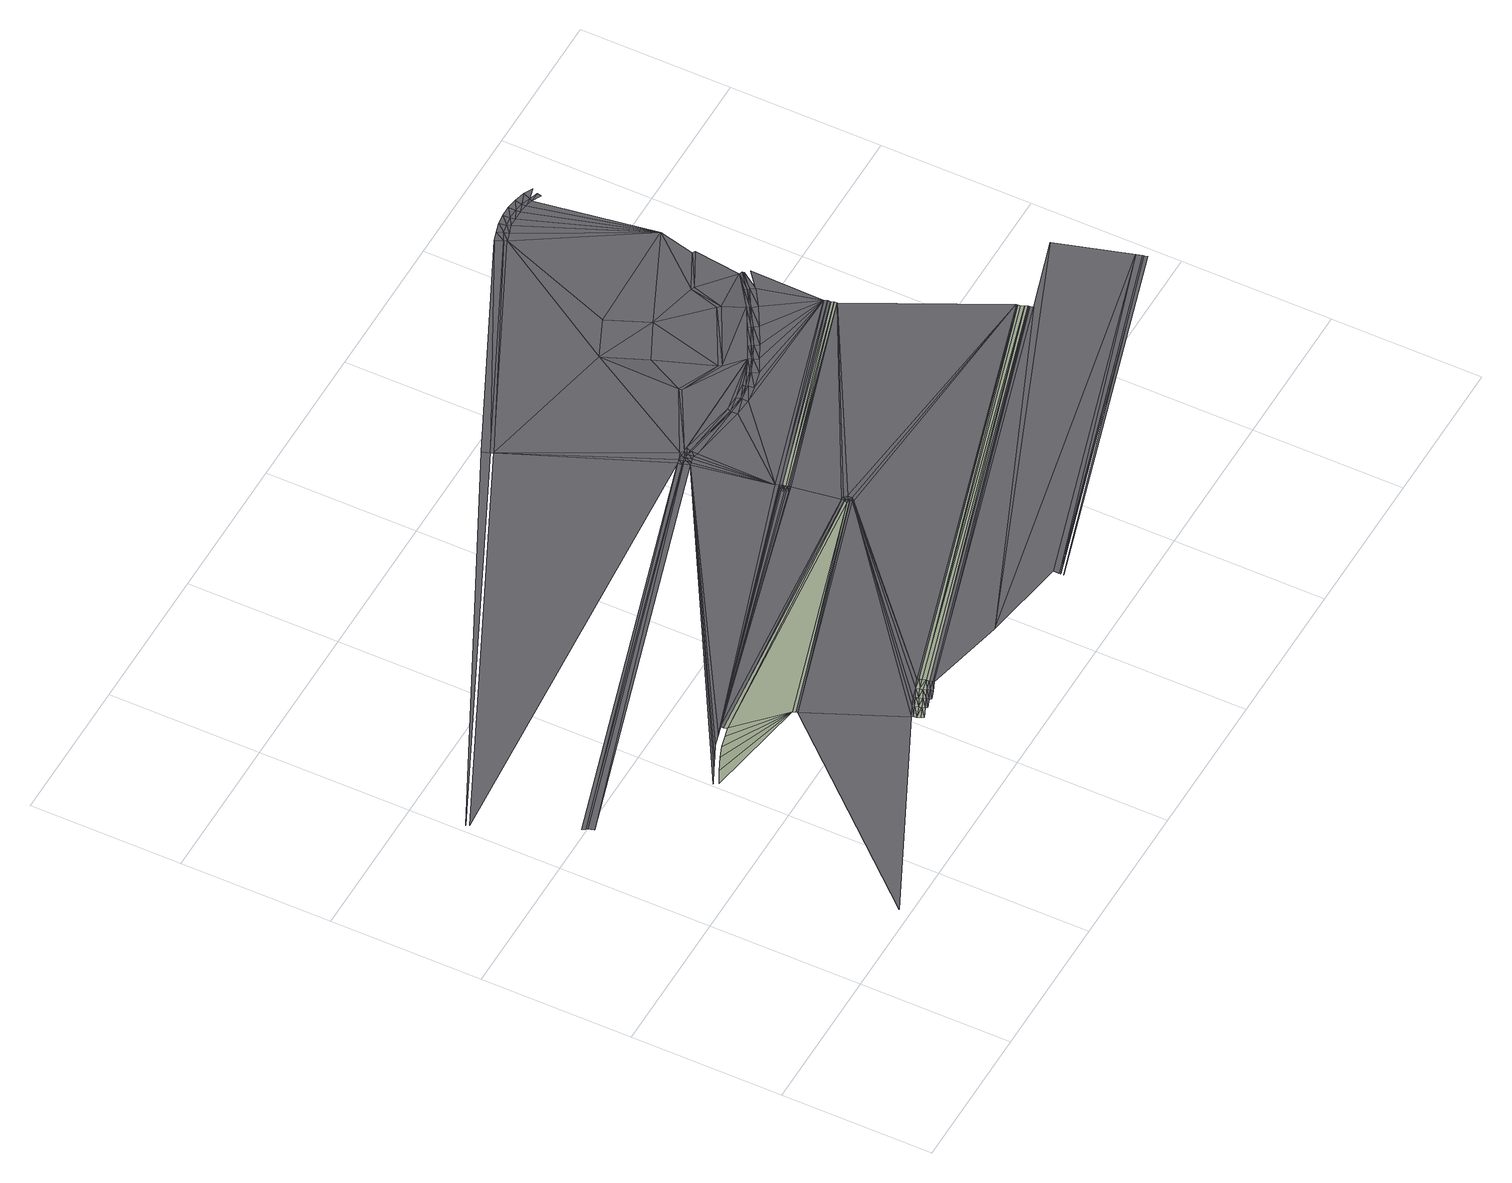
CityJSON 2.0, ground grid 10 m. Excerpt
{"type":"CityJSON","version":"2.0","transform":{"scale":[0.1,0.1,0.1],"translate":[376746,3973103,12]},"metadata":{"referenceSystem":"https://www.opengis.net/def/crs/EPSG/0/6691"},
"CityObjects":{
"road1":{"type":"Road","attributes":{"class":"1040","function":"9020","RoadStructureAttribute.sectionType":"9999"},"geometry":[{"type":"MultiSurface","lod":"3","boundaries":[[[0,1,2]],[[3,4,5]],[[6,3,5]],[[7,6,5]],[[8,7,5]],[[9,8,5]],[[10,11,12]],[[13,14,12]],[[1,11,15]],[[16,10,12]],[[14,16,12]],[[13,17,14]],[[18,19,20]],[[11,10,15]],[[17,21,14]],[[22,10,16]],[[14,23,16]],[[15,10,24]],[[25,22,16]],[[23,25,16]],[[14,21,23]],[[21,26,27]],[[10,22,24]],[[21,27,23]],[[26,28,27]],[[29,30,31]],[[23,32,25]],[[33,22,25]],[[34,35,36]],[[37,38,9]],[[39,36,38]],[[24,22,33]],[[23,27,32]],[[32,40,25]],[[27,28,41]],[[40,33,25]],[[28,42,43]],[[27,41,32]],[[28,43,41]],[[42,44,43]],[[45,46,29]],[[46,47,48]],[[32,49,40]],[[47,50,51]],[[52,33,40]],[[32,41,49]],[[41,43,53]],[[43,44,54]],[[49,55,40]],[[55,52,40]],[[41,53,49]],[[43,54,53]],[[44,56,54]],[[33,52,57]],[[58,59,2]],[[60,61,19]],[[33,62,24]],[[61,20,19]],[[63,37,9]],[[18,35,19]],[[37,39,38]],[[64,65,36]],[[66,64,36]],[[65,67,36]],[[68,66,36]],[[69,68,36]],[[39,70,36]],[[67,71,36]],[[70,69,36]],[[71,34,36]],[[9,5,63]],[[5,59,63]],[[62,58,2]],[[2,1,62]],[[1,15,62]],[[72,73,74]],[[15,24,62]],[[33,57,62]],[[47,51,48]],[[46,48,29]],[[50,19,51]],[[49,75,55]],[[76,52,55]],[[35,34,77]],[[59,58,63]],[[35,77,19]],[[57,78,62]],[[79,56,80]],[[58,81,63]],[[63,81,37]],[[62,82,58]],[[83,81,58]],[[84,39,37]],[[78,85,62]],[[82,83,58]],[[37,81,83]],[[86,84,37]],[[85,82,62]],[[86,37,83]],[[64,66,87]],[[65,64,88]],[[82,85,83]],[[83,89,86]],[[66,68,90]],[[89,84,86]],[[64,87,88]],[[67,65,88]],[[66,90,87]],[[85,89,83]],[[68,69,90]],[[71,67,91]],[[67,88,91]],[[69,92,90]],[[93,92,69]],[[70,93,69]],[[87,90,94]],[[88,87,95]],[[71,91,95]],[[90,92,94]],[[91,88,95]],[[87,94,95]],[[34,71,95]],[[96,92,93]],[[92,96,94]],[[97,98,80]],[[99,100,30]],[[101,19,77]],[[99,30,29]],[[102,101,77]],[[57,103,78]],[[104,102,77]],[[105,104,77]],[[51,19,106]],[[48,51,107]],[[29,48,99]],[[19,101,106]],[[51,106,107]],[[48,107,99]],[[107,108,99]],[[106,101,109]],[[107,106,108]],[[101,102,109]],[[106,109,108]],[[110,99,108]],[[100,99,110]],[[109,102,111]],[[102,104,111]],[[108,109,112]],[[113,100,110]],[[110,108,113]],[[109,111,112]],[[108,112,113]],[[111,104,114]],[[49,53,75]],[[75,115,55]],[[53,54,116]],[[115,76,55]],[[104,105,114]],[[57,52,103]],[[54,56,117]],[[112,111,118]],[[119,105,77]],[[111,114,118]],[[113,112,120]],[[112,118,120]],[[121,30,100]],[[98,97,122]],[[123,100,113]],[[124,119,77]],[[114,105,125]],[[126,73,30]],[[118,114,127]],[[120,118,128]],[[129,77,34]],[[130,95,94]],[[131,34,95]],[[103,85,78]],[[132,123,113]],[[103,89,85]],[[105,119,125]],[[123,121,100]],[[114,125,127]],[[118,127,128]],[[133,79,80]],[[113,120,134]],[[121,135,30]],[[125,119,136]],[[127,125,137]],[[128,127,138]],[[119,124,136]],[[125,136,137]],[[127,137,138]],[[120,128,134]],[[98,133,80]],[[132,113,134]],[[136,124,139]],[[137,136,140]],[[138,137,141]],[[142,123,132]],[[124,143,139]],[[136,139,140]],[[137,140,141]],[[144,121,123]],[[39,84,145]],[[70,39,145]],[[84,89,145]],[[93,70,145]],[[96,93,145]],[[94,96,146]],[[146,130,94]],[[142,144,123]],[[130,131,95]],[[131,129,34]],[[147,142,132]],[[74,73,148]],[[135,126,30]],[[128,138,134]],[[139,143,149]],[[140,139,150]],[[141,140,151]],[[140,150,151]],[[139,149,150]],[[143,152,149]],[[138,141,134]],[[147,132,134]],[[141,151,134]],[[153,121,144]],[[151,150,134]],[[124,77,129]],[[150,149,154]],[[149,152,155]],[[156,157,158]],[[157,159,160]],[[159,98,122]],[[53,116,75]],[[54,117,116]],[[52,76,103]],[[56,79,117]],[[150,154,134]],[[149,155,154]],[[152,161,155]],[[162,142,147]],[[144,142,153]],[[134,154,163]],[[154,155,164]],[[155,161,165]],[[154,164,163]],[[166,121,153]],[[155,165,164]],[[161,167,165]],[[166,135,121]],[[143,124,129]],[[168,162,147]],[[96,145,146]],[[163,164,169]],[[147,134,170]],[[164,165,171]],[[165,167,172]],[[152,143,129]],[[153,142,162]],[[89,103,145]],[[164,171,169]],[[165,172,171]],[[167,173,172]],[[73,126,148]],[[134,163,170]],[[161,152,129]],[[168,147,170]],[[163,169,170]],[[167,161,129]],[[169,171,170]],[[171,172,174]],[[172,173,175]],[[171,174,170]],[[173,167,129]],[[172,175,174]],[[153,162,176]],[[173,177,175]],[[176,162,168]],[[178,176,168]],[[177,173,129]],[[179,168,170]],[[170,174,180]],[[174,175,181]],[[175,177,182]],[[180,179,170]],[[174,181,180]],[[175,182,181]],[[177,183,182]],[[177,129,183]],[[166,153,184]],[[178,168,179]],[[185,176,178]],[[129,186,183]],[[180,181,179]],[[153,176,184]],[[181,182,187]],[[182,183,188]],[[189,185,178]],[[181,187,179]],[[135,166,184]],[[182,188,187]],[[189,178,179]],[[190,126,135]],[[148,126,191]],[[192,190,135]],[[126,190,191]],[[184,176,185]],[[193,190,192]],[[194,193,192]],[[191,190,195]],[[190,193,195]],[[192,135,184]],[[196,193,194]],[[197,196,194]],[[195,193,198]],[[194,192,184]],[[193,196,198]],[[197,194,184]],[[199,196,197]],[[200,199,197]],[[200,197,184]],[[198,196,201]],[[196,199,201]],[[202,200,184]],[[203,199,200]],[[202,203,200]],[[204,202,184]],[[201,199,205]],[[199,203,205]],[[206,203,202]],[[204,206,202]],[[205,203,207]],[[203,206,207]],[[208,206,204]],[[209,208,204]],[[207,206,210]]],"semantics":{"surfaces":[{"type":"TrafficArea","function":"1000"},{"type":"AuxiliaryTrafficArea","function":"3000"},{"type":"TrafficArea","function":"2000"}],"values":[0,1,1,1,1,1,1,1,0,1,1,1,0,0,1,1,1,0,1,1,1,0,0,1,0,2,1,1,0,1,0,0,1,1,0,1,0,1,0,0,0,0,1,0,1,1,0,0,1,1,1,0,0,0,0,0,0,0,1,0,0,0,0,0,0,0,0,0,0,0,1,1,0,0,0,0,0,0,0,0,0,1,1,0,1,0,0,0,1,1,0,1,0,0,1,1,0,0,1,0,0,0,0,0,0,0,0,0,0,0,0,0,0,0,0,1,1,0,1,1,1,0,0,1,0,2,0,2,0,0,0,0,0,0,0,0,0,0,0,0,0,0,0,0,2,0,0,0,2,0,0,0,0,1,1,0,1,0,0,0,0,0,0,0,0,2,0,2,0,0,0,0,0,0,1,0,0,2,0,0,2,0,0,0,2,2,0,0,0,0,0,0,2,0,2,0,0,0,2,0,0,0,2,0,0,0,0,0,1,1,2,0,0,2,0,0,2,0,0,0,0,0,0,2,2,2,2,0,0,0,0,0,0,0,1,0,0,0,0,0,0,2,2,0,0,0,0,2,0,0,2,0,2,1,0,2,0,0,0,2,0,0,0,0,0,2,0,2,2,0,0,0,0,0,0,0,2,0,2,2,0,2,0,0,0,2,0,0,0,0,2,2,2,0,0,2,0,0,2,0,2,0,2,0,0,0,0,2,0,0,0,0,2,0,0,0,2,0,2,0,0,2,0,0,2,0,0,2,0,0,0,0,0,0,0,0,0]}}]}
},
"vertices":[
[63,7,2],[203,72,2],[175,133,2],[113,153,1],[104,148,1],[174,136,2],[122,157,2],[130,160,2],[138,162,2],[145,164,2],[211,74,2],[204,71,2],[204,69,2],[205,67,2],[212,70,2],[210,75,2],[212,72,2],[206,65,2],[129,164,2],[321,281,2],[121,160,2],[213,68,2],[218,77,2],[219,73,2],[217,78,2],[218,75,2],[214,67,2],[220,71,2],[220,69,2],[319,288,2],[276,388,2],[6,263,1],[225,76,2],[224,80,2],[331,227,2],[137,166,2],[144,168,2],[338,187,2],[144,166,2],[338,189,2],[225,78,2],[226,74,2],[221,68,2],[227,72,2],[227,70,2],[34,203,1],[35,201,1],[36,200,1],[319,285,2],[233,78,2],[37,196,1],[320,285,2],[232,82,2],[233,76,2],[234,74,2],[232,80,2],[234,73,2],[231,83,2],[339,184,2],[175,134,2],[102,151,1],[112,156,1],[340,183,2],[337,185,2],[328,222,2],[328,224,2],[329,221,2],[329,225,2],[330,220,2],[331,220,2],[333,220,2],[330,226,2],[5,265,1],[275,390,2],[273,395,2],[525,165,2],[524,169,2],[330,229,2],[340,182,2],[527,160,2],[288,61,2],[339,185,2],[340,185,2],[340,186,2],[340,189,2],[342,184,2],[339,187,2],[330,223,2],[330,224,2],[342,187,2],[331,222,2],[331,225,2],[332,222,2],[333,221,2],[332,223,2],[332,225,2],[333,222,2],[345,52,2],[592,126,2],[322,289,2],[327,291,2],[323,281,2],[326,282,2],[524,170,2],[328,282,2],[331,281,2],[323,285,2],[322,286,2],[325,287,2],[325,286,2],[325,289,2],[328,286,2],[328,287,2],[329,289,2],[331,285,2],[524,167,2],[526,163,2],[526,162,2],[331,286,2],[370,275,2],[332,289,2],[372,368,3],[345,48,2],[372,315,2],[382,274,2],[370,279,2],[428,461,3],[370,280,2],[371,282,2],[474,272,2],[475,268,2],[475,270,2],[372,313,2],[577,175,2],[412,290,2],[429,459,3],[382,278,2],[382,279,2],[381,282,2],[393,280,2],[392,281,2],[392,283,2],[399,303,2],[393,276,2],[384,340,3],[476,264,2],[476,266,2],[400,301,2],[426,466,3],[403,283,2],[403,284,2],[402,286,2],[405,279,2],[411,353,3],[413,288,2],[413,287,2],[594,119,2],[593,121,2],[345,45,2],[593,122,2],[345,47,2],[415,284,2],[439,325,3],[421,295,2],[422,293,2],[423,292,2],[399,380,3],[425,289,2],[441,323,3],[434,302,2],[448,310,2],[435,300,2],[436,299,2],[438,296,2],[449,308,2],[449,307,2],[445,345,3],[452,304,2],[447,344,3],[470,326,2],[460,318,2],[461,316,2],[462,315,2],[464,312,2],[477,382,3],[471,358,3],[475,321,2],[472,325,2],[472,324,2],[473,357,3],[434,464,3],[432,468,3],[435,461,3],[440,465,3],[441,463,3],[439,470,3],[446,466,3],[447,463,3],[446,471,3],[453,466,3],[453,463,3],[453,471,3],[459,462,3],[459,465,3],[464,461,3],[460,470,3],[465,463,3],[467,468,3],[471,461,3],[470,458,3],[473,465,3]
]}
